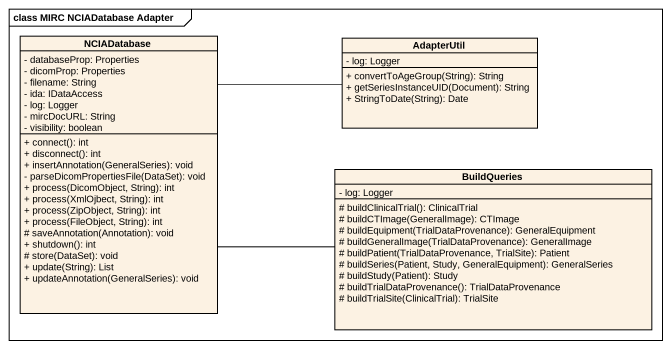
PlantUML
@startuml
mainframe class MIRC NCIADatabase Adapter
hide circle
hide empty members
skinparam classAttributeIconSize 0
class NCIADatabase {
  - databaseProp: Properties
  - dicomProp: Properties
  - filename: String
  - ida: IDataAccess
  - log: Logger
  - mircDocURL: String
  - visibility: boolean
  + connect(): int
  + disconnect(): int
  + insertAnnotation(GeneralSeries): void
  - parseDicomPropertiesFile(DataSet): void
  + process(DicomObject, String): int
  + process(XmlOjbect, String): int
  + process(ZipObject, String): int
  + process(FileObject, String): int
  # saveAnnotation(Annotation): void
  + shutdown(): int
  # store(DataSet): void
  + update(String): List
  + updateAnnotation(GeneralSeries): void
}
class AdapterUtil {
  - log: Logger
  + convertToAgeGroup(String): String
  + getSeriesInstanceUID(Document): String
  + StringToDate(String): Date
}
class BuildQueries {
  - log: Logger
  # buildClinicalTrial(): ClinicalTrial
  # buildCTImage(GeneralImage): CTImage
  # buildEquipment(TrialDataProvenance): GeneralEquipment
  # buildGeneralImage(TrialDataProvenance): GeneralImage
  # buildPatient(TrialDataProvenance, TrialSite): Patient
  # buildSeries(Patient, Study, GeneralEquipment): GeneralSeries
  # buildStudy(Patient): Study
  # buildTrialDataProvenance(): TrialDataProvenance
  # buildTrialSite(ClinicalTrial): TrialSite
}
NCIADatabase -right- AdapterUtil
NCIADatabase -right- BuildQueries
@enduml
